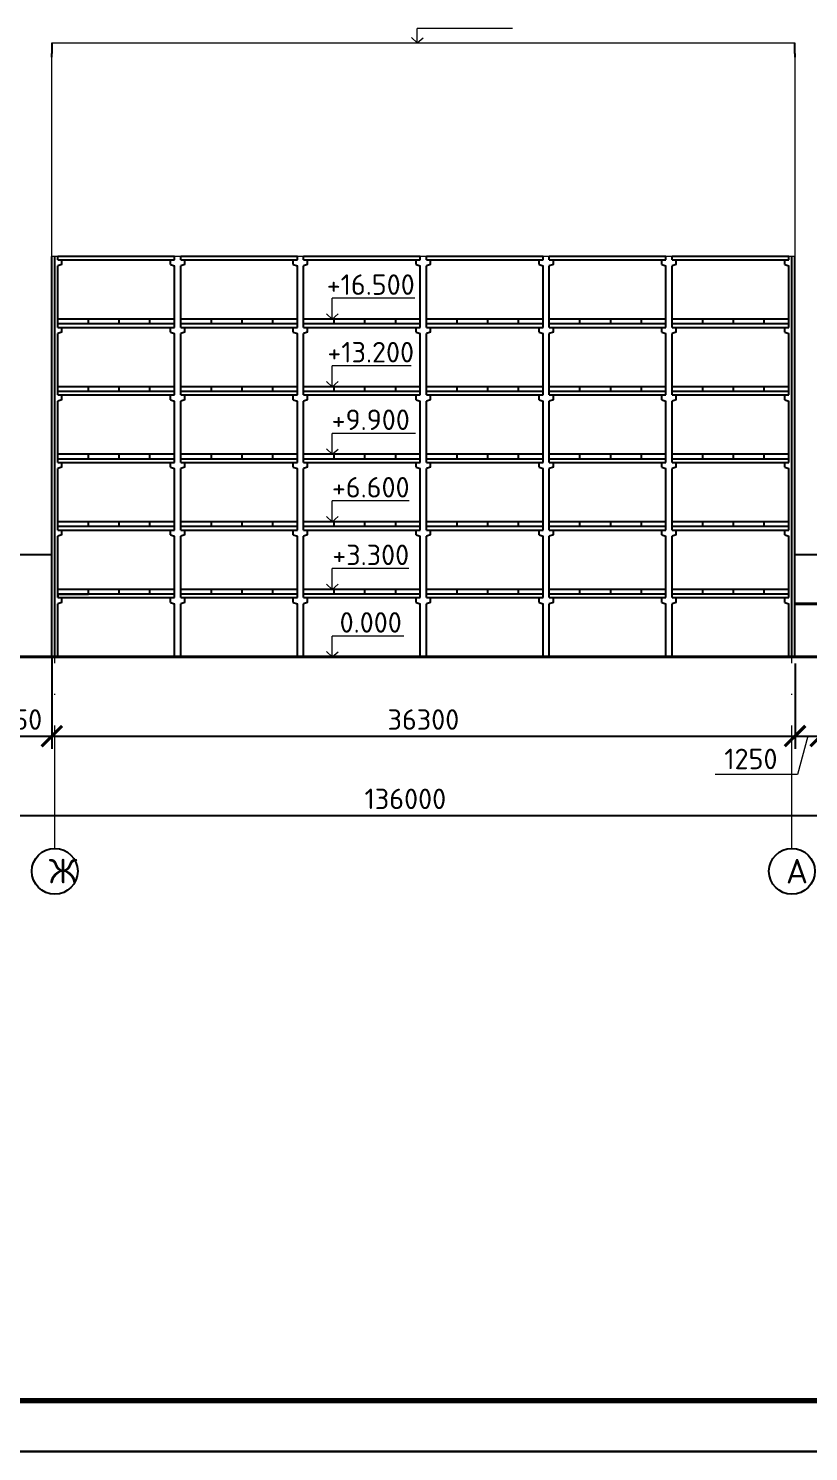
# Model space of a CAD drawing. Header units: millimetres. Extents: x -782 to 10910, y 3841 to 13237.
# Drawn here: x -614.6 to -538.4, y 4163.8 to 4302.8 of the extents above; entities that cross this region are included whole.
import ezdxf

# ---------------------------------------------------------------- set-up
doc = ezdxf.new("R2010")
doc.units = ezdxf.units.MM
doc.linetypes.add('ACAD_ISO10W100', pattern=[18, 12, -3, 0, -3])
doc.linetypes.add('CENTER2', pattern=[28.575, 19.05, -3.175, 3.175, -3.175])
doc.layers.add('1', color=7, linetype='Continuous')
doc.layers.add('Оbводка', color=1, linetype='Continuous', lineweight=90)
doc.styles.add('2.5', font='isocpeur.ttf', dxfattribs={"height": 2})
doc.styles.add('Isocpeur', font='isocpeur.ttf')
doc.dimstyles.new('М500 стройгенп', dxfattribs={"dimtxt": 2, "dimasz": 2, "dimexe": 1.25, "dimexo": 0.625, "dimtad": 1, "dimlfac": 500, "dimtxsty": '2.5', "dimblk": 'ARCHTICK', "dimcen": 2.5, "dimadec": 0, "dimazin": 0, "dimtfac": 1, "dimtmove": 0, "dimatfit": 3, "dimfxl": 1, "dimarcsym": 0})

# ---------------------------------------------------------------- blocks, each defined once
blk = doc.blocks.new('_ArchTick')
at = {"color": 0, "linetype": 'ByBlock', "const_width": 0.15}
blk.add_lwpolyline([(-0.5, -0.5), (0.5, 0.5)], dxfattribs=at)
blk = doc.blocks.new('*D143')
at = {"color": 0, "lineweight": -2, "transparency": 16777216}
for p, q in [((-619.84, 4241.35), (-619.84, 4232.43)), ((-612.34, 4241.35), (-612.34, 4232.43)), ((-619.84, 4233.68), (-612.34, 4233.68))]:
    blk.add_line(p, q, dxfattribs=at)
at = {"layer": 'Defpoints', "color": 0, "lineweight": 20, "transparency": 16777216}
for p in [(-619.84, 4241.97), (-612.34, 4241.97), (-612.34, 4233.68)]:
    blk.add_point(p, dxfattribs=at)
at = {"color": 0, "lineweight": -2, "transparency": 16777216, "xscale": 2, "yscale": 2, "zscale": 2, "rotation": 180}
blk.add_blockref('_ArchTick', (-619.84, 4233.68), dxfattribs=at)
at = {"color": 0, "lineweight": -2, "transparency": 16777216, "xscale": 2, "yscale": 2, "zscale": 2}
blk.add_blockref('_ArchTick', (-612.34, 4233.68), dxfattribs=at)
at = {"color": 0, "lineweight": 20, "transparency": 16777216, "insert": (-616.09, 4235.3), "char_height": 2, "attachment_point": 5, "style": '2.5'}
blk.add_mtext('3750', dxfattribs=at)
blk = doc.blocks.new('*D61')
at = {"color": 0, "lineweight": -2, "transparency": 16777216}
for p, q in [((-612.34, 4240.79), (-612.34, 4232.43)), ((-539.74, 4240.79), (-539.74, 4232.43)), ((-612.34, 4233.68), (-539.74, 4233.68))]:
    blk.add_line(p, q, dxfattribs=at)
at = {"layer": 'Defpoints', "color": 0, "lineweight": 20, "transparency": 16777216}
for p in [(-612.34, 4241.41), (-539.74, 4241.41), (-539.74, 4233.68)]:
    blk.add_point(p, dxfattribs=at)
at = {"color": 0, "lineweight": -2, "transparency": 16777216, "xscale": 2, "yscale": 2, "zscale": 2, "rotation": 180}
blk.add_blockref('_ArchTick', (-612.34, 4233.68), dxfattribs=at)
at = {"color": 0, "lineweight": -2, "transparency": 16777216, "xscale": 2, "yscale": 2, "zscale": 2}
blk.add_blockref('_ArchTick', (-539.74, 4233.68), dxfattribs=at)
at = {"color": 0, "lineweight": 20, "transparency": 16777216, "insert": (-576.04, 4235.3), "char_height": 2, "attachment_point": 5, "style": '2.5'}
blk.add_mtext('36300', dxfattribs=at)
blk = doc.blocks.new('*D144')
at = {"color": 0, "lineweight": -2, "transparency": 16777216}
for p, q in [((-539.74, 4240.79), (-539.74, 4232.43)), ((-537.24, 4240.79), (-537.24, 4232.43)), ((-539.74, 4233.68), (-537.24, 4233.68))]:
    blk.add_line(p, q, dxfattribs=at)
at = {"layer": 'Defpoints', "color": 0, "lineweight": 20, "transparency": 16777216}
for p in [(-539.74, 4241.41), (-537.24, 4241.41), (-537.24, 4233.68)]:
    blk.add_point(p, dxfattribs=at)
at = {"color": 0, "lineweight": -2, "transparency": 16777216, "xscale": 2, "yscale": 2, "zscale": 2, "rotation": 180}
blk.add_blockref('_ArchTick', (-539.74, 4233.68), dxfattribs=at)
at = {"color": 0, "lineweight": -2, "transparency": 16777216, "xscale": 2, "yscale": 2, "zscale": 2}
blk.add_blockref('_ArchTick', (-537.24, 4233.68), dxfattribs=at)
at = {"color": 0, "lineweight": 20, "transparency": 16777216, "insert": (-544.05, 4231.45), "char_height": 2, "attachment_point": 5, "style": '2.5'}
blk.add_mtext('1250', dxfattribs=at)
blk = doc.blocks.new('*D63')
at = {"color": 0, "lineweight": -2, "transparency": 16777216}
for p, q in [((-711.06, 4240.79), (-711.06, 4224.68)), ((-442.54, 4240.79), (-442.54, 4224.68)), ((-711.06, 4225.93), (-442.54, 4225.93))]:
    blk.add_line(p, q, dxfattribs=at)
at = {"layer": 'Defpoints', "color": 0, "lineweight": 20, "transparency": 16777216}
for p in [(-711.06, 4241.41), (-442.54, 4241.41), (-442.54, 4225.93)]:
    blk.add_point(p, dxfattribs=at)
at = {"color": 0, "lineweight": -2, "transparency": 16777216, "xscale": 2, "yscale": 2, "zscale": 2, "rotation": 180}
blk.add_blockref('_ArchTick', (-711.06, 4225.93), dxfattribs=at)
at = {"color": 0, "lineweight": -2, "transparency": 16777216, "xscale": 2, "yscale": 2, "zscale": 2}
blk.add_blockref('_ArchTick', (-442.54, 4225.93), dxfattribs=at)
at = {"color": 0, "lineweight": 20, "transparency": 16777216, "insert": (-577.8, 4227.55), "char_height": 2, "attachment_point": 5, "style": '2.5'}
blk.add_mtext('136000', dxfattribs=at)

msp = doc.modelspace()

# ---------------------------------------------------------------- linework, layer by layer
at = {"lineweight": 20}
for p, q in [((-576.640362, 4301.404912), (-577.209745, 4301.929898)), ((-576.653715, 4301.405088), (-576.653715, 4302.81635)), ((-576.653715, 4301.405088), (-576.653715, 4302.81635)), ((-567.329269, 4302.81635), (-576.653715, 4302.81635)), ((-576.653715, 4301.405088), (-576.070702, 4301.914895)), ((-612.343225, 4280.550995), (-612.343225, 4301.410995)), ((-612.343225, 4301.410995), (-539.743225, 4301.410995)), ((-539.743225, 4301.410995), (-539.743225, 4280.550995)), ((-539.743225, 4280.550995), (-612.343225, 4280.550995)), ((-612.343225, 4280.188985), (-612.343225, 4241.410995)), ((-584.937626, 4274.410995), (-584.937626, 4276.461577)), ((-584.937626, 4274.410995), (-584.937626, 4276.461577)), ((-576.884111, 4276.461577), (-584.937626, 4276.461577)), ((-584.937626, 4274.410995), (-585.507009, 4274.935981)), ((-584.950979, 4274.411171), (-584.367966, 4274.920978)), ((-584.937626, 4267.810995), (-584.937626, 4269.861577)), ((-584.937626, 4267.810995), (-584.937626, 4269.861577)), ((-577.236847, 4269.861577), (-584.937626, 4269.861577)), ((-584.937626, 4267.810995), (-585.507009, 4268.335981)), ((-584.950979, 4267.811171), (-584.367966, 4268.320978)), ((-584.937626, 4261.210995), (-584.937626, 4263.261577)), ((-584.937626, 4261.210995), (-584.937626, 4263.261577)), ((-576.802517, 4263.261577), (-584.937626, 4263.261577)), ((-584.937626, 4261.210995), (-585.507009, 4261.735981)), ((-584.950979, 4261.211171), (-584.367966, 4261.720978)), ((-584.937626, 4254.610995), (-584.937626, 4256.661577)), ((-584.937626, 4254.610995), (-584.937626, 4256.661577)), ((-577.412587, 4256.661577), (-584.937626, 4256.661577)), ((-584.937626, 4254.610995), (-585.507009, 4255.135981)), ((-584.950979, 4254.611171), (-584.367966, 4255.120978)), ((-584.937626, 4248.010995), (-584.937626, 4250.061577)), ((-584.937626, 4248.010995), (-584.937626, 4250.061577)), ((-577.469494, 4250.061577), (-584.937626, 4250.061577)), ((-584.937626, 4248.010995), (-585.507009, 4248.535981)), ((-584.950979, 4248.011171), (-584.367966, 4248.520978)), ((-584.937626, 4241.410995), (-584.937626, 4243.461577)), ((-584.937626, 4241.410995), (-584.937626, 4243.461577)), ((-577.963241, 4243.461577), (-584.937626, 4243.461577)), ((-584.937626, 4241.410995), (-585.507009, 4241.935981)), ((-584.950979, 4241.411171), (-584.367966, 4241.920978)), ((-538.493225, 4233.678218), (-539.498035, 4229.928218)), ((-539.498035, 4229.928218), (-547.538757, 4229.928218))]:
    msp.add_line(p, q, dxfattribs=at)
at = {"lineweight": 25}
for p, q in [((-612.343225, 4301.410995), (-612.343225, 4300.370995)), ((-612.343225, 4300.010995), (-612.343225, 4300.370995)), ((-539.743225, 4300.370995), (-539.743225, 4301.410995)), ((-539.743225, 4300.370995), (-539.743225, 4300.010995)), ((-612.343225, 4241.410995), (-612.343225, 4280.550995)), ((-611.743225, 4280.210995), (-611.743225, 4280.550995)), ((-600.343225, 4280.550995), (-611.743225, 4280.550995)), ((-611.743225, 4280.210995), (-600.343225, 4280.210995)), ((-611.743225, 4280.210995), (-611.143225, 4280.210995)), ((-611.343225, 4279.744328), (-611.743225, 4279.610995)), ((-611.743225, 4273.610995), (-611.743225, 4279.610995)), ((-611.343225, 4279.744328), (-611.343225, 4280.210995)), ((-600.743225, 4279.744328), (-600.743225, 4280.210995)), ((-600.743225, 4279.744328), (-600.343225, 4279.610995)), ((-600.343225, 4280.210995), (-600.343225, 4280.550995)), ((-600.343225, 4273.610995), (-600.343225, 4279.610995)), ((-599.743225, 4280.210995), (-599.743225, 4280.550995)), ((-588.343225, 4280.550995), (-599.743225, 4280.550995)), ((-599.743225, 4280.210995), (-588.343225, 4280.210995)), ((-599.343225, 4279.744328), (-599.743225, 4279.610995)), ((-599.743225, 4273.610995), (-599.743225, 4279.610995)), ((-599.343225, 4279.744328), (-599.343225, 4280.210995)), ((-588.743225, 4279.744328), (-588.743225, 4280.210995)), ((-588.743225, 4279.744328), (-588.343225, 4279.610995)), ((-588.343225, 4280.210995), (-588.343225, 4280.550995)), ((-588.343225, 4280.210995), (-588.343225, 4280.550995)), ((-588.343225, 4273.610995), (-588.343225, 4279.610995)), ((-588.343225, 4273.610995), (-588.343225, 4279.610995)), ((-587.743225, 4280.210995), (-587.743225, 4280.550995)), ((-576.343225, 4280.550995), (-587.743225, 4280.550995)), ((-587.743225, 4280.210995), (-576.343225, 4280.210995)), ((-587.343225, 4279.744328), (-587.743225, 4279.610995)), ((-587.743225, 4273.610995), (-587.743225, 4279.610995)), ((-587.343225, 4279.744328), (-587.343225, 4280.210995)), ((-576.743225, 4279.744328), (-576.743225, 4280.210995)), ((-576.743225, 4279.744328), (-576.343225, 4279.610995)), ((-576.343225, 4280.210995), (-576.343225, 4280.550995)), ((-576.343225, 4280.210995), (-576.343225, 4280.550995)), ((-576.343225, 4273.610995), (-576.343225, 4279.610995)), ((-576.343225, 4273.610995), (-576.343225, 4279.610995)), ((-575.743225, 4280.210995), (-575.743225, 4280.550995)), ((-564.343225, 4280.550995), (-575.743225, 4280.550995)), ((-575.743225, 4280.210995), (-564.343225, 4280.210995)), ((-575.343225, 4279.744328), (-575.743225, 4279.610995)), ((-575.743225, 4273.610995), (-575.743225, 4279.610995)), ((-575.343225, 4279.744328), (-575.343225, 4280.210995)), ((-564.743225, 4279.744328), (-564.743225, 4280.210995)), ((-564.743225, 4279.744328), (-564.343225, 4279.610995)), ((-564.343225, 4280.210995), (-564.343225, 4280.550995)), ((-564.343225, 4280.210995), (-564.343225, 4280.550995)), ((-564.343225, 4273.610995), (-564.343225, 4279.610995)), ((-564.343225, 4273.610995), (-564.343225, 4279.610995)), ((-563.743225, 4280.210995), (-563.743225, 4280.550995)), ((-552.343225, 4280.550995), (-563.743225, 4280.550995)), ((-563.743225, 4280.210995), (-552.343225, 4280.210995)), ((-563.343225, 4279.744328), (-563.743225, 4279.610995)), ((-563.743225, 4273.610995), (-563.743225, 4279.610995)), ((-563.343225, 4279.744328), (-563.343225, 4280.210995)), ((-552.743225, 4279.744328), (-552.743225, 4280.210995)), ((-552.743225, 4279.744328), (-552.343225, 4279.610995)), ((-552.343225, 4280.210995), (-552.343225, 4280.550995)), ((-552.343225, 4280.210995), (-552.343225, 4280.550995)), ((-552.343225, 4273.610995), (-552.343225, 4279.610995)), ((-552.343225, 4273.610995), (-552.343225, 4279.610995)), ((-551.743225, 4280.210995), (-551.743225, 4280.550995)), ((-540.343225, 4280.550995), (-551.743225, 4280.550995)), ((-551.743225, 4280.210995), (-540.343225, 4280.210995)), ((-551.343225, 4279.744328), (-551.743225, 4279.610995)), ((-551.743225, 4273.610995), (-551.743225, 4279.610995)), ((-551.343225, 4279.744328), (-551.343225, 4280.210995)), ((-540.743225, 4279.744328), (-540.743225, 4280.210995)), ((-540.743225, 4279.744328), (-540.343225, 4279.610995)), ((-540.343225, 4280.210995), (-540.343225, 4280.550995)), ((-540.343225, 4280.210995), (-540.343225, 4280.550995)), ((-540.343225, 4273.610995), (-540.343225, 4279.610995)), ((-540.343225, 4273.610995), (-540.343225, 4279.610995)), ((-539.743225, 4241.410995), (-539.743225, 4280.550995)), ((-600.343225, 4274.410995), (-611.743225, 4274.410995)), ((-600.343225, 4273.950995), (-611.743225, 4273.950995)), ((-608.743225, 4273.950995), (-608.743225, 4274.410995)), ((-605.743225, 4273.950995), (-605.743225, 4274.410995)), ((-602.743225, 4273.950995), (-602.743225, 4274.410995)), ((-588.343225, 4274.410995), (-599.743225, 4274.410995)), ((-588.343225, 4273.950995), (-599.743225, 4273.950995)), ((-596.743225, 4273.950995), (-596.743225, 4274.410995)), ((-593.743225, 4273.950995), (-593.743225, 4274.410995)), ((-590.743225, 4273.950995), (-590.743225, 4274.410995)), ((-576.343225, 4274.410995), (-587.743225, 4274.410995)), ((-576.343225, 4273.950995), (-587.743225, 4273.950995)), ((-584.743225, 4273.950995), (-584.743225, 4274.410995)), ((-581.743225, 4273.950995), (-581.743225, 4274.410995)), ((-578.743225, 4273.950995), (-578.743225, 4274.410995)), ((-564.343225, 4274.410995), (-575.743225, 4274.410995)), ((-564.343225, 4273.950995), (-575.743225, 4273.950995)), ((-572.743225, 4273.950995), (-572.743225, 4274.410995)), ((-569.743225, 4273.950995), (-569.743225, 4274.410995)), ((-566.743225, 4273.950995), (-566.743225, 4274.410995)), ((-552.343225, 4274.410995), (-563.743225, 4274.410995)), ((-552.343225, 4273.950995), (-563.743225, 4273.950995)), ((-560.743225, 4273.950995), (-560.743225, 4274.410995)), ((-557.743225, 4273.950995), (-557.743225, 4274.410995)), ((-554.743225, 4273.950995), (-554.743225, 4274.410995)), ((-540.343225, 4274.410995), (-551.743225, 4274.410995)), ((-540.343225, 4273.950995), (-551.743225, 4273.950995)), ((-548.743225, 4273.950995), (-548.743225, 4274.410995)), ((-545.743225, 4273.950995), (-545.743225, 4274.410995)), ((-542.743225, 4273.950995), (-542.743225, 4274.410995)), ((-611.743225, 4273.610995), (-600.343225, 4273.610995)), ((-611.743225, 4273.610995), (-611.143225, 4273.610995)), ((-611.343225, 4273.144328), (-611.743225, 4273.010995)), ((-611.743225, 4267.010995), (-611.743225, 4273.010995)), ((-611.343225, 4273.144328), (-611.343225, 4273.610995)), ((-600.743225, 4273.144328), (-600.743225, 4273.610995)), ((-600.743225, 4273.144328), (-600.343225, 4273.010995)), ((-600.343225, 4267.010995), (-600.343225, 4273.010995)), ((-599.743225, 4273.610995), (-588.343225, 4273.610995)), ((-599.343225, 4273.144328), (-599.743225, 4273.010995)), ((-599.743225, 4267.010995), (-599.743225, 4273.010995)), ((-599.343225, 4273.144328), (-599.343225, 4273.610995)), ((-588.743225, 4273.144328), (-588.743225, 4273.610995)), ((-588.743225, 4273.144328), (-588.343225, 4273.010995)), ((-588.343225, 4267.010995), (-588.343225, 4273.010995)), ((-587.743225, 4273.610995), (-576.343225, 4273.610995)), ((-587.343225, 4273.144328), (-587.743225, 4273.010995)), ((-587.743225, 4267.010995), (-587.743225, 4273.010995)), ((-587.343225, 4273.144328), (-587.343225, 4273.610995)), ((-576.743225, 4273.144328), (-576.743225, 4273.610995)), ((-576.743225, 4273.144328), (-576.343225, 4273.010995)), ((-576.343225, 4267.010995), (-576.343225, 4273.010995)), ((-575.743225, 4273.610995), (-564.343225, 4273.610995)), ((-575.343225, 4273.144328), (-575.743225, 4273.010995)), ((-575.743225, 4267.010995), (-575.743225, 4273.010995)), ((-575.343225, 4273.144328), (-575.343225, 4273.610995)), ((-564.743225, 4273.144328), (-564.743225, 4273.610995)), ((-564.743225, 4273.144328), (-564.343225, 4273.010995)), ((-564.343225, 4267.010995), (-564.343225, 4273.010995)), ((-563.743225, 4273.610995), (-552.343225, 4273.610995)), ((-563.343225, 4273.144328), (-563.743225, 4273.010995)), ((-563.743225, 4267.010995), (-563.743225, 4273.010995)), ((-563.343225, 4273.144328), (-563.343225, 4273.610995)), ((-552.743225, 4273.144328), (-552.743225, 4273.610995)), ((-552.743225, 4273.144328), (-552.343225, 4273.010995)), ((-552.343225, 4267.010995), (-552.343225, 4273.010995)), ((-551.743225, 4273.610995), (-540.343225, 4273.610995)), ((-551.343225, 4273.144328), (-551.743225, 4273.010995)), ((-551.743225, 4267.010995), (-551.743225, 4273.010995)), ((-551.343225, 4273.144328), (-551.343225, 4273.610995)), ((-540.743225, 4273.144328), (-540.743225, 4273.610995)), ((-540.743225, 4273.144328), (-540.343225, 4273.010995)), ((-540.343225, 4267.010995), (-540.343225, 4273.010995)), ((-600.343225, 4267.810995), (-611.743225, 4267.810995)), ((-600.343225, 4267.350995), (-611.743225, 4267.350995)), ((-611.743225, 4267.010995), (-600.343225, 4267.010995)), ((-611.743225, 4267.010995), (-611.143225, 4267.010995)), ((-611.343225, 4266.544328), (-611.343225, 4267.010995)), ((-608.743225, 4267.350995), (-608.743225, 4267.810995)), ((-605.743225, 4267.350995), (-605.743225, 4267.810995)), ((-602.743225, 4267.350995), (-602.743225, 4267.810995)), ((-600.743225, 4266.544328), (-600.743225, 4267.010995)), ((-588.343225, 4267.810995), (-599.743225, 4267.810995)), ((-588.343225, 4267.350995), (-599.743225, 4267.350995)), ((-599.743225, 4267.010995), (-588.343225, 4267.010995)), ((-599.343225, 4266.544328), (-599.343225, 4267.010995)), ((-596.743225, 4267.350995), (-596.743225, 4267.810995)), ((-593.743225, 4267.350995), (-593.743225, 4267.810995)), ((-590.743225, 4267.350995), (-590.743225, 4267.810995)), ((-588.743225, 4266.544328), (-588.743225, 4267.010995)), ((-576.343225, 4267.810995), (-587.743225, 4267.810995)), ((-576.343225, 4267.350995), (-587.743225, 4267.350995)), ((-587.743225, 4267.010995), (-576.343225, 4267.010995)), ((-587.343225, 4266.544328), (-587.343225, 4267.010995)), ((-584.743225, 4267.350995), (-584.743225, 4267.810995)), ((-581.743225, 4267.350995), (-581.743225, 4267.810995)), ((-578.743225, 4267.350995), (-578.743225, 4267.810995)), ((-576.743225, 4266.544328), (-576.743225, 4267.010995)), ((-564.343225, 4267.810995), (-575.743225, 4267.810995)), ((-564.343225, 4267.350995), (-575.743225, 4267.350995)), ((-575.743225, 4267.010995), (-564.343225, 4267.010995)), ((-575.343225, 4266.544328), (-575.343225, 4267.010995)), ((-572.743225, 4267.350995), (-572.743225, 4267.810995)), ((-569.743225, 4267.350995), (-569.743225, 4267.810995)), ((-566.743225, 4267.350995), (-566.743225, 4267.810995)), ((-564.743225, 4266.544328), (-564.743225, 4267.010995)), ((-552.343225, 4267.810995), (-563.743225, 4267.810995)), ((-552.343225, 4267.350995), (-563.743225, 4267.350995)), ((-563.743225, 4267.010995), (-552.343225, 4267.010995)), ((-563.343225, 4266.544328), (-563.343225, 4267.010995)), ((-560.743225, 4267.350995), (-560.743225, 4267.810995)), ((-557.743225, 4267.350995), (-557.743225, 4267.810995)), ((-554.743225, 4267.350995), (-554.743225, 4267.810995)), ((-552.743225, 4266.544328), (-552.743225, 4267.010995)), ((-540.343225, 4267.810995), (-551.743225, 4267.810995)), ((-540.343225, 4267.350995), (-551.743225, 4267.350995)), ((-551.743225, 4267.010995), (-540.343225, 4267.010995)), ((-551.343225, 4266.544328), (-551.343225, 4267.010995)), ((-548.743225, 4267.350995), (-548.743225, 4267.810995)), ((-545.743225, 4267.350995), (-545.743225, 4267.810995)), ((-542.743225, 4267.350995), (-542.743225, 4267.810995)), ((-540.743225, 4266.544328), (-540.743225, 4267.010995)), ((-611.343225, 4266.544328), (-611.743225, 4266.410995)), ((-611.743225, 4260.410995), (-611.743225, 4266.410995)), ((-600.743225, 4266.544328), (-600.343225, 4266.410995)), ((-600.343225, 4260.410995), (-600.343225, 4266.410995)), ((-599.343225, 4266.544328), (-599.743225, 4266.410995)), ((-599.743225, 4260.410995), (-599.743225, 4266.410995)), ((-588.743225, 4266.544328), (-588.343225, 4266.410995)), ((-588.343225, 4260.410995), (-588.343225, 4266.410995)), ((-587.343225, 4266.544328), (-587.743225, 4266.410995)), ((-587.743225, 4260.410995), (-587.743225, 4266.410995)), ((-576.743225, 4266.544328), (-576.343225, 4266.410995)), ((-576.343225, 4260.410995), (-576.343225, 4266.410995)), ((-575.343225, 4266.544328), (-575.743225, 4266.410995)), ((-575.743225, 4260.410995), (-575.743225, 4266.410995)), ((-564.743225, 4266.544328), (-564.343225, 4266.410995)), ((-564.343225, 4260.410995), (-564.343225, 4266.410995)), ((-563.343225, 4266.544328), (-563.743225, 4266.410995)), ((-563.743225, 4260.410995), (-563.743225, 4266.410995)), ((-552.743225, 4266.544328), (-552.343225, 4266.410995)), ((-552.343225, 4260.410995), (-552.343225, 4266.410995)), ((-551.343225, 4266.544328), (-551.743225, 4266.410995)), ((-551.743225, 4260.410995), (-551.743225, 4266.410995)), ((-540.743225, 4266.544328), (-540.343225, 4266.410995)), ((-540.343225, 4260.410995), (-540.343225, 4266.410995)), ((-600.343225, 4261.210995), (-611.743225, 4261.210995)), ((-600.343225, 4260.750995), (-611.743225, 4260.750995)), ((-611.743225, 4260.410995), (-600.343225, 4260.410995)), ((-611.743225, 4260.410995), (-611.143225, 4260.410995)), ((-611.343225, 4259.944328), (-611.743225, 4259.810995)), ((-611.343225, 4259.944328), (-611.343225, 4260.410995)), ((-608.743225, 4260.750995), (-608.743225, 4261.210995)), ((-605.743225, 4260.750995), (-605.743225, 4261.210995)), ((-602.743225, 4260.750995), (-602.743225, 4261.210995)), ((-600.743225, 4259.944328), (-600.743225, 4260.410995)), ((-600.743225, 4259.944328), (-600.343225, 4259.810995)), ((-588.343225, 4261.210995), (-599.743225, 4261.210995)), ((-588.343225, 4260.750995), (-599.743225, 4260.750995)), ((-599.743225, 4260.410995), (-588.343225, 4260.410995)), ((-599.343225, 4259.944328), (-599.743225, 4259.810995)), ((-599.343225, 4259.944328), (-599.343225, 4260.410995)), ((-596.743225, 4260.750995), (-596.743225, 4261.210995)), ((-593.743225, 4260.750995), (-593.743225, 4261.210995)), ((-590.743225, 4260.750995), (-590.743225, 4261.210995)), ((-588.743225, 4259.944328), (-588.743225, 4260.410995)), ((-588.743225, 4259.944328), (-588.343225, 4259.810995)), ((-576.343225, 4261.210995), (-587.743225, 4261.210995)), ((-576.343225, 4260.750995), (-587.743225, 4260.750995)), ((-587.743225, 4260.410995), (-576.343225, 4260.410995)), ((-587.343225, 4259.944328), (-587.743225, 4259.810995)), ((-587.343225, 4259.944328), (-587.343225, 4260.410995)), ((-584.743225, 4260.750995), (-584.743225, 4261.210995)), ((-581.743225, 4260.750995), (-581.743225, 4261.210995)), ((-578.743225, 4260.750995), (-578.743225, 4261.210995)), ((-576.743225, 4259.944328), (-576.743225, 4260.410995)), ((-576.743225, 4259.944328), (-576.343225, 4259.810995)), ((-564.343225, 4261.210995), (-575.743225, 4261.210995)), ((-564.343225, 4260.750995), (-575.743225, 4260.750995)), ((-575.743225, 4260.410995), (-564.343225, 4260.410995)), ((-575.343225, 4259.944328), (-575.743225, 4259.810995)), ((-575.343225, 4259.944328), (-575.343225, 4260.410995)), ((-572.743225, 4260.750995), (-572.743225, 4261.210995)), ((-569.743225, 4260.750995), (-569.743225, 4261.210995)), ((-566.743225, 4260.750995), (-566.743225, 4261.210995)), ((-564.743225, 4259.944328), (-564.743225, 4260.410995)), ((-564.743225, 4259.944328), (-564.343225, 4259.810995)), ((-552.343225, 4261.210995), (-563.743225, 4261.210995)), ((-552.343225, 4260.750995), (-563.743225, 4260.750995)), ((-563.743225, 4260.410995), (-552.343225, 4260.410995)), ((-563.343225, 4259.944328), (-563.743225, 4259.810995)), ((-563.343225, 4259.944328), (-563.343225, 4260.410995)), ((-560.743225, 4260.750995), (-560.743225, 4261.210995)), ((-557.743225, 4260.750995), (-557.743225, 4261.210995)), ((-554.743225, 4260.750995), (-554.743225, 4261.210995)), ((-552.743225, 4259.944328), (-552.743225, 4260.410995)), ((-552.743225, 4259.944328), (-552.343225, 4259.810995)), ((-540.343225, 4261.210995), (-551.743225, 4261.210995)), ((-540.343225, 4260.750995), (-551.743225, 4260.750995)), ((-551.743225, 4260.410995), (-540.343225, 4260.410995)), ((-551.343225, 4259.944328), (-551.743225, 4259.810995)), ((-551.343225, 4259.944328), (-551.343225, 4260.410995)), ((-548.743225, 4260.750995), (-548.743225, 4261.210995)), ((-545.743225, 4260.750995), (-545.743225, 4261.210995)), ((-542.743225, 4260.750995), (-542.743225, 4261.210995)), ((-540.743225, 4259.944328), (-540.743225, 4260.410995)), ((-540.743225, 4259.944328), (-540.343225, 4259.810995)), ((-611.743225, 4253.810995), (-611.743225, 4259.810995)), ((-600.343225, 4253.810995), (-600.343225, 4259.810995)), ((-599.743225, 4253.810995), (-599.743225, 4259.810995)), ((-588.343225, 4253.810995), (-588.343225, 4259.810995)), ((-587.743225, 4253.810995), (-587.743225, 4259.810995)), ((-576.343225, 4253.810995), (-576.343225, 4259.810995)), ((-575.743225, 4253.810995), (-575.743225, 4259.810995)), ((-564.343225, 4253.810995), (-564.343225, 4259.810995)), ((-563.743225, 4253.810995), (-563.743225, 4259.810995)), ((-552.343225, 4253.810995), (-552.343225, 4259.810995)), ((-551.743225, 4253.810995), (-551.743225, 4259.810995)), ((-540.343225, 4253.810995), (-540.343225, 4259.810995)), ((-600.343225, 4254.610995), (-611.743225, 4254.610995)), ((-608.743225, 4254.150995), (-608.743225, 4254.610995)), ((-605.743225, 4254.150995), (-605.743225, 4254.610995)), ((-602.743225, 4254.150995), (-602.743225, 4254.610995)), ((-588.343225, 4254.610995), (-599.743225, 4254.610995)), ((-596.743225, 4254.150995), (-596.743225, 4254.610995)), ((-593.743225, 4254.150995), (-593.743225, 4254.610995)), ((-590.743225, 4254.150995), (-590.743225, 4254.610995)), ((-576.343225, 4254.610995), (-587.743225, 4254.610995)), ((-584.743225, 4254.150995), (-584.743225, 4254.610995)), ((-581.743225, 4254.150995), (-581.743225, 4254.610995)), ((-578.743225, 4254.150995), (-578.743225, 4254.610995)), ((-564.343225, 4254.610995), (-575.743225, 4254.610995)), ((-572.743225, 4254.150995), (-572.743225, 4254.610995)), ((-569.743225, 4254.150995), (-569.743225, 4254.610995)), ((-566.743225, 4254.150995), (-566.743225, 4254.610995)), ((-552.343225, 4254.610995), (-563.743225, 4254.610995)), ((-560.743225, 4254.150995), (-560.743225, 4254.610995)), ((-557.743225, 4254.150995), (-557.743225, 4254.610995)), ((-554.743225, 4254.150995), (-554.743225, 4254.610995)), ((-540.343225, 4254.610995), (-551.743225, 4254.610995)), ((-548.743225, 4254.150995), (-548.743225, 4254.610995)), ((-545.743225, 4254.150995), (-545.743225, 4254.610995)), ((-542.743225, 4254.150995), (-542.743225, 4254.610995)), ((-600.343225, 4254.150995), (-611.743225, 4254.150995)), ((-611.743225, 4253.810995), (-600.343225, 4253.810995)), ((-611.743225, 4253.810995), (-611.143225, 4253.810995)), ((-611.343225, 4253.344328), (-611.743225, 4253.210995)), ((-611.743225, 4247.210995), (-611.743225, 4253.210995)), ((-611.343225, 4253.344328), (-611.343225, 4253.810995)), ((-600.743225, 4253.344328), (-600.743225, 4253.810995)), ((-600.743225, 4253.344328), (-600.343225, 4253.210995)), ((-600.343225, 4247.210995), (-600.343225, 4253.210995)), ((-588.343225, 4254.150995), (-599.743225, 4254.150995)), ((-599.743225, 4253.810995), (-588.343225, 4253.810995)), ((-599.343225, 4253.344328), (-599.743225, 4253.210995)), ((-599.743225, 4247.210995), (-599.743225, 4253.210995)), ((-599.343225, 4253.344328), (-599.343225, 4253.810995)), ((-588.743225, 4253.344328), (-588.743225, 4253.810995)), ((-588.743225, 4253.344328), (-588.343225, 4253.210995)), ((-588.343225, 4247.210995), (-588.343225, 4253.210995)), ((-576.343225, 4254.150995), (-587.743225, 4254.150995)), ((-587.743225, 4253.810995), (-576.343225, 4253.810995)), ((-587.343225, 4253.344328), (-587.743225, 4253.210995)), ((-587.743225, 4247.210995), (-587.743225, 4253.210995)), ((-587.343225, 4253.344328), (-587.343225, 4253.810995)), ((-576.743225, 4253.344328), (-576.743225, 4253.810995)), ((-576.743225, 4253.344328), (-576.343225, 4253.210995)), ((-576.343225, 4247.210995), (-576.343225, 4253.210995)), ((-564.343225, 4254.150995), (-575.743225, 4254.150995)), ((-575.743225, 4253.810995), (-564.343225, 4253.810995)), ((-575.343225, 4253.344328), (-575.743225, 4253.210995)), ((-575.743225, 4247.210995), (-575.743225, 4253.210995)), ((-575.343225, 4253.344328), (-575.343225, 4253.810995)), ((-564.743225, 4253.344328), (-564.743225, 4253.810995)), ((-564.743225, 4253.344328), (-564.343225, 4253.210995)), ((-564.343225, 4247.210995), (-564.343225, 4253.210995)), ((-552.343225, 4254.150995), (-563.743225, 4254.150995)), ((-563.743225, 4253.810995), (-552.343225, 4253.810995)), ((-563.343225, 4253.344328), (-563.743225, 4253.210995)), ((-563.743225, 4247.210995), (-563.743225, 4253.210995)), ((-563.343225, 4253.344328), (-563.343225, 4253.810995)), ((-552.743225, 4253.344328), (-552.743225, 4253.810995)), ((-552.743225, 4253.344328), (-552.343225, 4253.210995)), ((-552.343225, 4247.210995), (-552.343225, 4253.210995)), ((-540.343225, 4254.150995), (-551.743225, 4254.150995)), ((-551.743225, 4253.810995), (-540.343225, 4253.810995)), ((-551.343225, 4253.344328), (-551.743225, 4253.210995)), ((-551.743225, 4247.210995), (-551.743225, 4253.210995)), ((-551.343225, 4253.344328), (-551.343225, 4253.810995)), ((-540.743225, 4253.344328), (-540.743225, 4253.810995)), ((-540.743225, 4253.344328), (-540.343225, 4253.210995)), ((-540.343225, 4247.210995), (-540.343225, 4253.210995)), ((-620.126728, 4251.410995), (-612.343225, 4251.410995)), ((-539.743225, 4251.410995), (-443.129027, 4251.410995)), ((-600.343225, 4248.010995), (-611.743225, 4248.010995)), ((-611.743225, 4247.610995), (-611.743225, 4247.210995)), ((-600.343225, 4247.550995), (-611.743225, 4247.550995)), ((-611.743225, 4247.550995), (-608.743225, 4247.550995)), ((-608.743225, 4247.550995), (-608.743225, 4248.010995)), ((-605.743225, 4247.550995), (-605.743225, 4248.010995)), ((-602.743225, 4247.550995), (-602.743225, 4248.010995)), ((-588.343225, 4248.010995), (-599.743225, 4248.010995)), ((-599.743225, 4247.550995), (-599.743225, 4248.010995)), ((-588.343225, 4247.550995), (-599.743225, 4247.550995)), ((-596.743225, 4247.550995), (-596.743225, 4248.010995)), ((-593.743225, 4247.550995), (-593.743225, 4248.010995)), ((-590.743225, 4247.550995), (-590.743225, 4248.010995)), ((-576.343225, 4248.010995), (-587.743225, 4248.010995)), ((-576.343225, 4247.550995), (-587.743225, 4247.550995)), ((-584.743225, 4247.550995), (-584.743225, 4248.010995)), ((-581.743225, 4247.550995), (-581.743225, 4248.010995)), ((-578.743225, 4247.550995), (-578.743225, 4248.010995)), ((-564.343225, 4248.010995), (-575.743225, 4248.010995)), ((-564.343225, 4247.550995), (-575.743225, 4247.550995)), ((-572.743225, 4247.550995), (-572.743225, 4248.010995)), ((-569.743225, 4247.550995), (-569.743225, 4248.010995)), ((-566.743225, 4247.550995), (-566.743225, 4248.010995)), ((-552.343225, 4248.010995), (-563.743225, 4248.010995)), ((-552.343225, 4247.550995), (-563.743225, 4247.550995)), ((-560.743225, 4247.550995), (-560.743225, 4248.010995)), ((-557.743225, 4247.550995), (-557.743225, 4248.010995)), ((-554.743225, 4247.550995), (-554.743225, 4248.010995)), ((-540.343225, 4248.010995), (-551.743225, 4248.010995)), ((-540.343225, 4247.550995), (-551.743225, 4247.550995)), ((-548.743225, 4247.550995), (-548.743225, 4248.010995)), ((-545.743225, 4247.550995), (-545.743225, 4248.010995)), ((-542.743225, 4247.550995), (-542.743225, 4248.010995)), ((-611.743225, 4247.210995), (-600.343225, 4247.210995)), ((-611.743225, 4247.210995), (-611.143225, 4247.210995)), ((-611.343225, 4246.744328), (-611.743225, 4246.610995)), ((-611.743225, 4241.410995), (-611.743225, 4246.610995)), ((-611.343225, 4246.744328), (-611.343225, 4247.210995)), ((-600.743225, 4246.744328), (-600.743225, 4247.210995)), ((-600.743225, 4247.210995), (-600.343225, 4247.210995)), ((-600.743225, 4246.744328), (-600.343225, 4246.610995)), ((-600.343225, 4241.410995), (-600.343225, 4246.610995)), ((-599.743225, 4247.210995), (-588.343225, 4247.210995)), ((-599.343225, 4246.744328), (-599.743225, 4246.610995)), ((-599.743225, 4241.410995), (-599.743225, 4246.610995)), ((-599.343225, 4246.744328), (-599.343225, 4247.210995)), ((-588.743225, 4246.744328), (-588.743225, 4247.210995)), ((-588.743225, 4247.210995), (-588.343225, 4247.210995)), ((-588.743225, 4246.744328), (-588.343225, 4246.610995)), ((-588.343225, 4241.410995), (-588.343225, 4246.610995)), ((-587.743225, 4247.210995), (-576.343225, 4247.210995)), ((-587.343225, 4246.744328), (-587.743225, 4246.610995)), ((-587.743225, 4241.410995), (-587.743225, 4246.610995)), ((-587.343225, 4246.744328), (-587.343225, 4247.210995)), ((-576.743225, 4246.744328), (-576.743225, 4247.210995)), ((-576.743225, 4247.210995), (-576.343225, 4247.210995)), ((-576.743225, 4246.744328), (-576.343225, 4246.610995)), ((-576.343225, 4241.410995), (-576.343225, 4246.610995)), ((-575.743225, 4247.210995), (-564.343225, 4247.210995)), ((-575.343225, 4246.744328), (-575.743225, 4246.610995)), ((-575.743225, 4241.410995), (-575.743225, 4246.610995)), ((-575.343225, 4246.744328), (-575.343225, 4247.210995)), ((-564.743225, 4246.744328), (-564.743225, 4247.210995)), ((-564.743225, 4247.210995), (-564.343225, 4247.210995)), ((-564.743225, 4246.744328), (-564.343225, 4246.610995)), ((-564.343225, 4241.410995), (-564.343225, 4246.610995)), ((-563.743225, 4247.210995), (-552.343225, 4247.210995)), ((-563.343225, 4246.744328), (-563.743225, 4246.610995)), ((-563.743225, 4241.410995), (-563.743225, 4246.610995)), ((-563.343225, 4246.744328), (-563.343225, 4247.210995)), ((-552.743225, 4246.744328), (-552.743225, 4247.210995)), ((-552.743225, 4247.210995), (-552.343225, 4247.210995)), ((-552.743225, 4246.744328), (-552.343225, 4246.610995)), ((-552.343225, 4241.410995), (-552.343225, 4246.610995)), ((-551.743225, 4247.210995), (-540.343225, 4247.210995)), ((-551.343225, 4246.744328), (-551.743225, 4246.610995)), ((-551.743225, 4241.410995), (-551.743225, 4246.610995)), ((-551.343225, 4246.744328), (-551.343225, 4247.210995)), ((-540.743225, 4246.744328), (-540.743225, 4247.210995)), ((-540.743225, 4246.744328), (-540.343225, 4246.610995)), ((-540.343225, 4241.410995), (-540.343225, 4246.610995)), ((-612.343225, 4241.410995), (-612.943225, 4241.410995)), ((-612.043225, 4241.410995), (-612.343225, 4241.410995)), ((-612.043225, 4241.410995), (-611.743225, 4241.410995)), ((-539.743225, 4241.410995), (-539.143225, 4241.410995)), ((59.295178, 4163.787829), (-781.704822, 4163.787829))]:
    msp.add_line(p, q, dxfattribs=at)
at = {"linetype": 'CENTER2', "lineweight": 25, "ltscale": 200}
for p, q in [((-612.043225, 4241.410995), (-612.043225, 4280.550995)), ((-540.043225, 4241.410995), (-540.043225, 4280.550995))]:
    msp.add_line(p, q, dxfattribs=at)
at = {"lineweight": 40}
for p, q in [((-539.743225, 4246.610995), (-537.243225, 4246.610995)), ((-713.384997, 4241.410995), (-440.168003, 4241.410995))]:
    msp.add_line(p, q, dxfattribs=at)
at = {"lineweight": 25, "ltscale": 200}
msp.add_line((-612.043225, 4241.410995), (-539.743225, 4241.410995), dxfattribs=at)
at = {"linetype": 'ACAD_ISO10W100', "lineweight": 20}
for p, q in [((-612.043225, 4222.717368), (-612.043225, 4241.410995)), ((-540.043225, 4222.717368), (-540.043225, 4241.410995))]:
    msp.add_line(p, q, dxfattribs=at)
at = {"lineweight": 70}
msp.add_line((-760.704969, 4168.787646), (54.295031, 4168.787646), dxfattribs=at)
msp.add_line((-780.704969, 4163.787646), (59.295031, 4163.787646))
at = {"layer": 'Оbводка', "color": 0, "lineweight": -2}
for centre in [(-612.043225, 4220.477372), (-540.043225, 4220.477372)]:
    msp.add_circle(centre, 2.239996, dxfattribs=at)

# ---------------------------------------------------------------- texts
at = {"lineweight": 40, "char_height": 2, "width": 15.99997333, "attachment_point": 5, "style": 'Isocpeur'}
for s, insert in [('+16.500', (-581.183774, 4277.791088)), ('+13.200', (-581.183774, 4271.191088)), ('+9.900', (-581.183774, 4264.591088)), ('+6.600', (-581.183774, 4257.991088)), ('+3.300', (-581.183774, 4251.391088)), ('0.000', (-581.183774, 4244.791088))]:
    msp.add_mtext(s, dxfattribs=dict(at, insert=insert))
at = {"layer": '1', "char_height": 2.399996, "width": 335.51997649, "attachment_point": 1, "style": 'Isocpeur'}
for s, insert in [('Ж', (-612.623532, 4221.691688)), ('А', (-540.623532, 4221.691688))]:
    msp.add_mtext(s, dxfattribs=dict(at, insert=insert))

# ---------------------------------------------------------------- dimensions: what is measured, and where the dimension line sits
at = {"lineweight": 20}
for base, p1, p2, picture, middle in [((-612.343225, 4233.678218), (-619.843225, 4241.970995), (-612.343225, 4241.970995), '*D143', (-616.093225, 4235.303218)), ((-539.743225, 4233.678218), (-612.343225, 4241.410995), (-539.743225, 4241.410995), '*D61', (-576.043225, 4235.303218))]:
    dim = msp.add_linear_dim(base=base, p1=p1, p2=p2, dimstyle='М500 стройгенп', dxfattribs=at)
    dim.commit()
    dim.dimension.update_dxf_attribs({"geometry": picture, "text_midpoint": middle})
dim = msp.add_linear_dim(base=(-442.543225, 4225.926676), p1=(-711.063225, 4241.410995), p2=(-442.543225, 4241.410995), text='136000', dimstyle='М500 стройгенп', dxfattribs=at)
dim.commit()
dim.dimension.update_dxf_attribs({"geometry": '*D63', "text_midpoint": (-577.803225, 4225.926676), "dimtype": 160})
dim = msp.add_linear_dim(base=(-537.243225, 4233.678218), p1=(-539.743225, 4241.410995), p2=(-537.243225, 4241.410995), dimstyle='М500 стройгенп', override={"dimtmove": 2}, dxfattribs=at)
dim.commit()
dim.dimension.update_dxf_attribs({"geometry": '*D144', "text_midpoint": (-544.054882, 4231.446744), "dimtype": 160})

doc.saveas('drawing.dxf')
